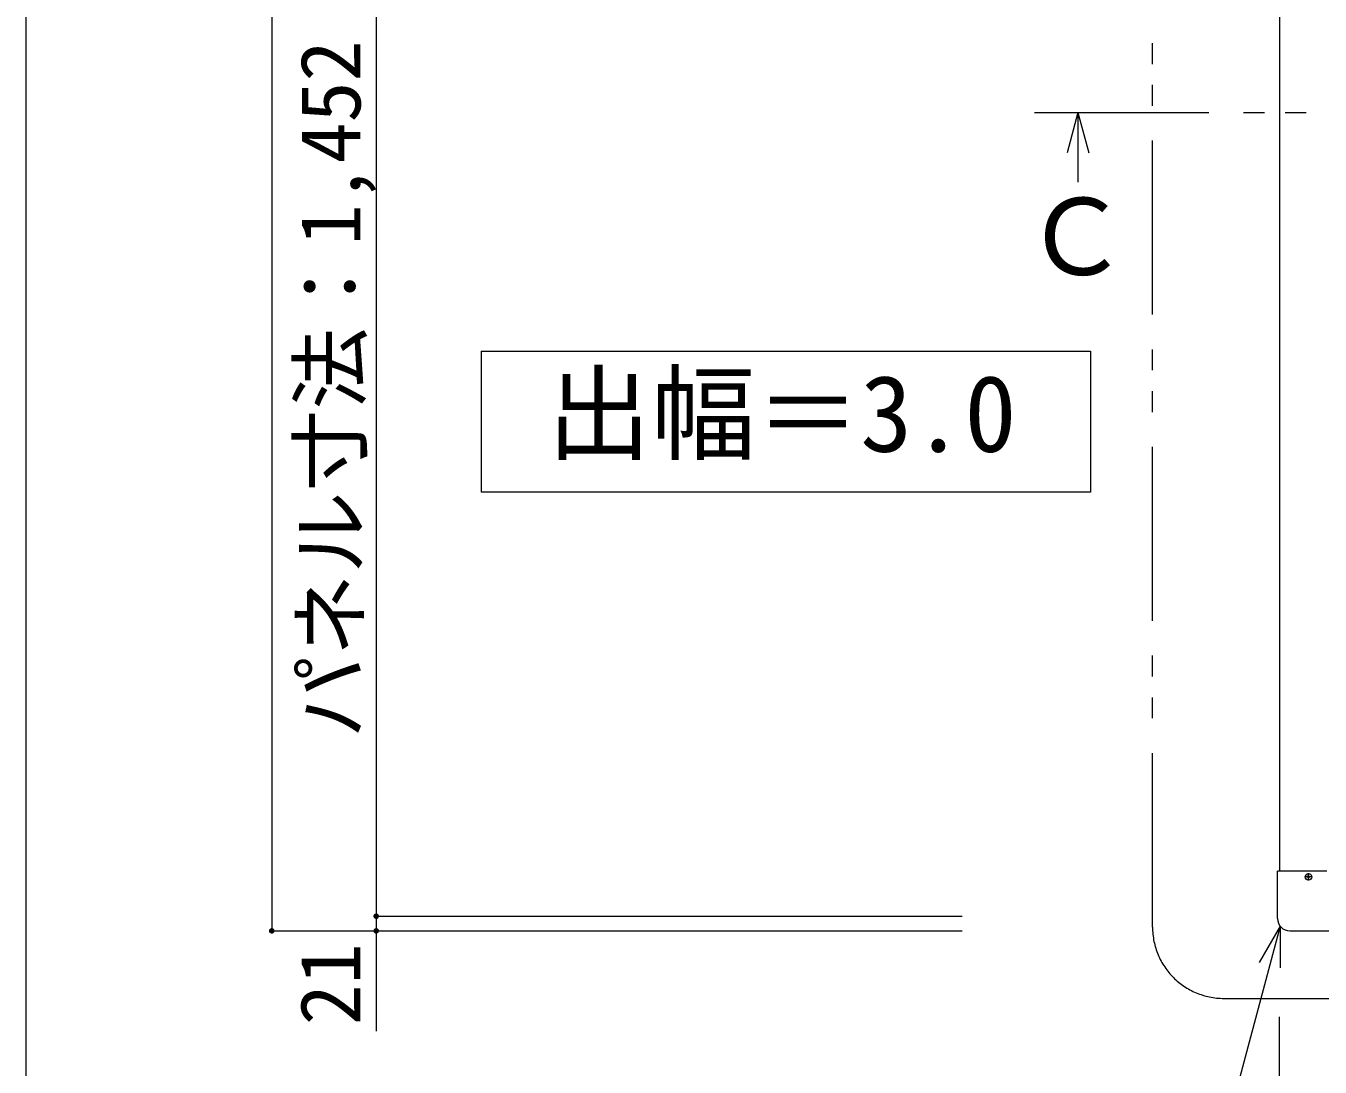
# Model space of a CAD drawing. Units: millimetres, scale not verified. Extents: x -10000 to 10000, y -6924 to 6926.
# Drawn here: x -10000 to -8142, y 712 to 2208 of the extents above; entities that cross this region are included whole.
import ezdxf
from ezdxf.enums import TextEntityAlignment as Align

# ---------------------------------------------------------------- set-up
doc = ezdxf.new("R2010")
doc.units = ezdxf.units.MM
doc.header["$LTSCALE"] = 50
doc.linetypes.add('CHAIN1', pattern=[8, 5, -1, 1, -1])
doc.linetypes.add('DOUBLE_CHAIN1', pattern=[8.8, 5, -1, 0.6, -0.6, 0.6, -1])
for name, color, linetype, lineweight in [('0-0_8図面枠', 5, 'Continuous', 9), ('0-9_1-6', 2, 'Continuous', 9), ('0-A_1-8', 7, 'Continuous', 9), ('0-C_1-7', 7, 'Continuous', 9)]:
    doc.layers.add(name, color=color, linetype=linetype, lineweight=lineweight)
doc.styles.add('ＭＳ ゴシック', font='')
doc.styles.get('ＭＳ ゴシック').set_extended_font_data('MS Gothic')

msp = doc.modelspace()

# ---------------------------------------------------------------- linework, layer by layer
at = {"layer": '0-0_8図面枠'}
msp.add_lwpolyline([(-10000.48, -6924.05), (9999.52, -6924.05), (9999.52, 6925.95), (-10000.48, 6925.95)], close=True, dxfattribs=at)
at = {"layer": '0-9_1-6', "color": 5}
for p, q in [((-8200.31, 3887.16), (-8200.31, 993.41)), ((-8132.31, 993.41), (-8203.31, 993.41)), ((-8203.31, 925.41), (-8203.31, 993.41)), ((-8185.31, 907.41), (-8117.31, 907.41))]:
    msp.add_line(p, q, dxfattribs=at)
at = {"layer": '0-9_1-6'}
for p, q in [((-8159.31, 985.41), (-8160.96, 985.41)), ((-8159.31, 987.06), (-8159.31, 985.41)), ((-8158.31, 987.06), (-8159.31, 987.06)), ((-8158.31, 985.41), (-8158.31, 987.06)), ((-8158.31, 985.41), (-8156.66, 985.41)), ((-8156.66, 984.41), (-8156.66, 985.41)), ((-8159.31, 984.41), (-8159.31, 982.76)), ((-8158.31, 982.76), (-8159.31, 982.76)), ((-8156.66, 984.41), (-8158.31, 984.41)), ((-8158.31, 982.76), (-8158.31, 984.41))]:
    msp.add_line(p, q, dxfattribs=at)
at = {"layer": '0-9_1-6', "color": 3, "linetype": 'CHAIN1'}
for p, q in [((-8158.81, 979.68), (-8158.81, 990.14)), ((-8153.63, 984.91), (-8164, 984.91))]:
    msp.add_line(p, q, dxfattribs=at)
at = {"layer": '0-9_1-6'}
msp.add_lwpolyline([(-8159.31, 984.41), (-8160.96, 984.41), (-8160.96, 985.41)], dxfattribs=at)
msp.add_circle((-8158.81, 984.91), 4.7, dxfattribs=at)
at = {"layer": '0-9_1-6', "color": 5}
msp.add_arc((-8185.31, 925.41), 18, 180, 270, dxfattribs=at)
at = {"layer": '0-A_1-8', "color": 3, "linetype": 'DOUBLE_CHAIN1'}
for p, q in [((-8382.65, 912.91), (-8382.65, 4846.83)), ((-8551.95, 2083.03), (-5887.42, 2083.03)), ((-8280.15, 810.41), (-7805.92, 810.41))]:
    msp.add_line(p, q, dxfattribs=at)
at = {"layer": '0-A_1-8'}
for p, q in [((-8489.82, 2083.03), (-8505.35, 2025.08)), ((-8489.82, 2083.03), (-8489.82, 1983.03)), ((-8489.82, 2083.03), (-8474.29, 2025.08)), ((-9346.72, 1740.14), (-8471.72, 1740.14)), ((-9346.72, 1740.14), (-9346.72, 1538))]:
    msp.add_line(p, q, dxfattribs=at)
at = {"layer": '0-A_1-8', "color": 3}
for q in [(-8302.46, 529.37), (-8229.36, 862.2), (-8199.36, 854.16)]:
    msp.add_line((-8199.36, 914.16), q, dxfattribs=at)
at = {"layer": '0-A_1-8'}
msp.add_lwpolyline([(-8471.72, 1740.14), (-8471.72, 1538), (-9346.72, 1538)], dxfattribs=at)
at = {"layer": '0-A_1-8', "color": 3, "linetype": 'DOUBLE_CHAIN1'}
msp.add_arc((-8280.15, 912.91), 102.5, 180, 270, dxfattribs=at)
at = {"layer": '0-C_1-7', "color": 3}
for p, q in [((-9647.43, 3907.41), (-9647.43, 907.45)), ((-9497.43, 2380.41), (-9497.43, 928.45)), ((-9497.43, 928.45), (-8655.98, 928.45)), ((-9497.43, 928.45), (-9497.43, 907.45)), ((-9497.43, 907.45), (-8655.98, 907.45)), ((-9497.43, 907.45), (-9497.43, 763.24)), ((-8200.31, -42.55), (-8200.31, 783.85))]:
    msp.add_line(p, q, dxfattribs=at)
msp.add_lwpolyline([(-9647.43, 907.45), (-9645.67, 907.45), (-8655.98, 907.45)], dxfattribs=at)
at = {"layer": '0-C_1-7'}
for points in [[(-9501.23, 929.69), (-9501.43, 928.45), (-9501.36, 929.2)], [(-9501.23, 929.69), (-9497.43, 928.45), (-9501.43, 928.45)], [(-9501.05, 930.16), (-9497.43, 928.45), (-9501.23, 929.69)], [(-9500.81, 930.6), (-9497.43, 928.45), (-9501.05, 930.16)], [(-9500.51, 931), (-9497.43, 928.45), (-9500.81, 930.6)], [(-9500.17, 931.37), (-9497.43, 928.45), (-9500.51, 931)], [(-9499.78, 931.69), (-9497.43, 928.45), (-9500.17, 931.37)], [(-9499.36, 931.96), (-9497.43, 928.45), (-9499.78, 931.69)], [(-9498.9, 932.17), (-9497.43, 928.45), (-9499.36, 931.96)], [(-9498.42, 932.33), (-9497.43, 928.45), (-9498.9, 932.17)], [(-9497.93, 932.42), (-9497.43, 928.45), (-9498.42, 932.33)], [(-9497.43, 932.45), (-9497.43, 928.45), (-9497.93, 932.42)], [(-9497.18, 932.45), (-9497.43, 928.45), (-9497.43, 932.45)], [(-9496.68, 932.38), (-9497.43, 928.45), (-9497.18, 932.45)], [(-9496.68, 932.38), (-9493.43, 928.45), (-9497.43, 928.45)], [(-9496.19, 932.26), (-9493.43, 928.45), (-9496.68, 932.38)], [(-9495.73, 932.07), (-9493.43, 928.45), (-9496.19, 932.26)], [(-9495.29, 931.83), (-9493.43, 928.45), (-9495.73, 932.07)], [(-9494.88, 931.54), (-9493.43, 928.45), (-9495.29, 931.83)], [(-9494.51, 931.19), (-9493.43, 928.45), (-9494.88, 931.54)], [(-9494.19, 930.81), (-9493.43, 928.45), (-9494.51, 931.19)], [(-9493.92, 930.38), (-9493.43, 928.45), (-9494.19, 930.81)], [(-9493.71, 929.93), (-9493.43, 928.45), (-9493.92, 930.38)], [(-9493.56, 929.45), (-9493.43, 928.45), (-9493.71, 929.93)], [(-9493.46, 928.96), (-9493.43, 928.45), (-9493.56, 929.45)], [(-9649.78, 910.69), (-9647.43, 907.45), (-9650.17, 910.37)], [(-9649.36, 910.96), (-9647.43, 907.45), (-9649.78, 910.69)], [(-9648.9, 911.17), (-9647.43, 907.45), (-9649.36, 910.96)], [(-9648.42, 911.33), (-9647.43, 907.45), (-9648.9, 911.17)], [(-9647.93, 911.42), (-9647.43, 907.45), (-9648.42, 911.33)], [(-9647.43, 911.45), (-9647.43, 907.45), (-9647.93, 911.42)], [(-9647.18, 911.45), (-9647.43, 907.45), (-9647.43, 911.45)], [(-9646.68, 911.38), (-9647.43, 907.45), (-9647.18, 911.45)], [(-9646.68, 911.38), (-9643.43, 907.45), (-9647.43, 907.45)], [(-9646.19, 911.26), (-9643.43, 907.45), (-9646.68, 911.38)], [(-9645.73, 911.07), (-9643.43, 907.45), (-9646.19, 911.26)], [(-9645.29, 910.83), (-9643.43, 907.45), (-9645.73, 911.07)], [(-9644.88, 910.54), (-9643.43, 907.45), (-9645.29, 910.83)], [(-9501.36, 929.2), (-9501.43, 928.45), (-9501.42, 928.71)], [(-9497.43, 928.45), (-9501.4, 927.95), (-9501.43, 928.45)], [(-9497.43, 928.45), (-9501.3, 927.46), (-9501.4, 927.95)], [(-9497.43, 928.45), (-9501.15, 926.98), (-9501.3, 927.46)], [(-9497.43, 928.45), (-9500.93, 926.53), (-9501.15, 926.98)], [(-9497.43, 928.45), (-9500.67, 926.1), (-9500.93, 926.53)], [(-9497.43, 928.45), (-9500.35, 925.72), (-9500.67, 926.1)], [(-9497.43, 928.45), (-9499.98, 925.37), (-9500.35, 925.72)], [(-9499.78, 910.69), (-9497.43, 907.45), (-9500.17, 910.37)], [(-9497.43, 928.45), (-9499.57, 925.08), (-9499.98, 925.37)], [(-9499.36, 910.96), (-9497.43, 907.45), (-9499.78, 910.69)], [(-9497.43, 928.45), (-9499.13, 924.83), (-9499.57, 925.08)], [(-9498.9, 911.17), (-9497.43, 907.45), (-9499.36, 910.96)], [(-9497.43, 928.45), (-9498.67, 924.65), (-9499.13, 924.83)], [(-9498.42, 911.33), (-9497.43, 907.45), (-9498.9, 911.17)], [(-9497.43, 928.45), (-9498.18, 924.52), (-9498.67, 924.65)], [(-9497.93, 911.42), (-9497.43, 907.45), (-9498.42, 911.33)], [(-9497.43, 928.45), (-9497.68, 924.46), (-9498.18, 924.52)], [(-9497.43, 911.45), (-9497.43, 907.45), (-9497.93, 911.42)], [(-9497.43, 924.45), (-9497.68, 924.46), (-9497.43, 928.45)], [(-9493.43, 928.45), (-9497.43, 924.45), (-9497.43, 928.45)], [(-9493.43, 928.45), (-9496.93, 924.49), (-9497.43, 924.45)], [(-9497.18, 911.45), (-9497.43, 907.45), (-9497.43, 911.45)], [(-9496.68, 911.38), (-9497.43, 907.45), (-9497.18, 911.45)], [(-9496.68, 911.38), (-9493.43, 907.45), (-9497.43, 907.45)], [(-9493.43, 928.45), (-9496.43, 924.58), (-9496.93, 924.49)], [(-9496.19, 911.26), (-9493.43, 907.45), (-9496.68, 911.38)], [(-9493.43, 928.45), (-9495.96, 924.74), (-9496.43, 924.58)], [(-9495.73, 911.07), (-9493.43, 907.45), (-9496.19, 911.26)], [(-9493.43, 928.45), (-9495.5, 924.95), (-9495.96, 924.74)], [(-9495.29, 910.83), (-9493.43, 907.45), (-9495.73, 911.07)], [(-9493.43, 928.45), (-9495.08, 925.22), (-9495.5, 924.95)], [(-9494.88, 910.54), (-9493.43, 907.45), (-9495.29, 910.83)], [(-9493.43, 928.45), (-9494.69, 925.54), (-9495.08, 925.22)], [(-9493.43, 928.45), (-9494.35, 925.9), (-9494.69, 925.54)], [(-9493.43, 928.45), (-9494.05, 926.31), (-9494.35, 925.9)], [(-9493.43, 928.45), (-9493.81, 926.75), (-9494.05, 926.31)], [(-9493.43, 928.45), (-9493.63, 927.22), (-9493.81, 926.75)], [(-9493.43, 928.45), (-9493.5, 927.7), (-9493.63, 927.22)], [(-9493.44, 928.2), (-9493.5, 927.7), (-9493.43, 928.45)], [(-9651.36, 908.2), (-9651.43, 907.45), (-9651.42, 907.71)], [(-9651.36, 908.2), (-9647.43, 907.45), (-9651.43, 907.45)], [(-9647.43, 907.45), (-9651.4, 906.95), (-9651.43, 907.45)], [(-9647.43, 907.45), (-9651.3, 906.46), (-9651.4, 906.95)], [(-9651.23, 908.69), (-9647.43, 907.45), (-9651.36, 908.2)], [(-9647.43, 907.45), (-9651.15, 905.98), (-9651.3, 906.46)], [(-9651.05, 909.16), (-9647.43, 907.45), (-9651.23, 908.69)], [(-9647.43, 907.45), (-9650.93, 905.53), (-9651.15, 905.98)], [(-9650.81, 909.6), (-9647.43, 907.45), (-9651.05, 909.16)], [(-9647.43, 907.45), (-9650.67, 905.1), (-9650.93, 905.53)], [(-9650.51, 910), (-9647.43, 907.45), (-9650.81, 909.6)], [(-9647.43, 907.45), (-9650.35, 904.72), (-9650.67, 905.1)], [(-9650.17, 910.37), (-9647.43, 907.45), (-9650.51, 910)], [(-9647.43, 907.45), (-9649.98, 904.37), (-9650.35, 904.72)], [(-9647.43, 907.45), (-9649.57, 904.08), (-9649.98, 904.37)], [(-9647.43, 907.45), (-9649.13, 903.83), (-9649.57, 904.08)], [(-9647.43, 907.45), (-9648.67, 903.65), (-9649.13, 903.83)], [(-9647.43, 907.45), (-9648.18, 903.52), (-9648.67, 903.65)], [(-9647.43, 907.45), (-9647.68, 903.46), (-9648.18, 903.52)], [(-9647.43, 903.45), (-9647.68, 903.46), (-9647.43, 907.45)], [(-9643.43, 907.45), (-9647.43, 903.45), (-9647.43, 907.45)], [(-9643.43, 907.45), (-9646.93, 903.49), (-9647.43, 903.45)], [(-9643.43, 907.45), (-9646.43, 903.58), (-9646.93, 903.49)], [(-9643.43, 907.45), (-9645.96, 903.74), (-9646.43, 903.58)], [(-9643.43, 907.45), (-9645.5, 903.95), (-9645.96, 903.74)], [(-9643.43, 907.45), (-9645.08, 904.22), (-9645.5, 903.95)], [(-9643.43, 907.45), (-9644.69, 904.54), (-9645.08, 904.22)], [(-9644.51, 910.19), (-9643.43, 907.45), (-9644.88, 910.54)], [(-9643.43, 907.45), (-9644.35, 904.9), (-9644.69, 904.54)], [(-9644.19, 909.81), (-9643.43, 907.45), (-9644.51, 910.19)], [(-9643.43, 907.45), (-9644.05, 905.31), (-9644.35, 904.9)], [(-9643.92, 909.38), (-9643.43, 907.45), (-9644.19, 909.81)], [(-9643.43, 907.45), (-9643.81, 905.75), (-9644.05, 905.31)], [(-9643.71, 908.93), (-9643.43, 907.45), (-9643.92, 909.38)], [(-9643.43, 907.45), (-9643.63, 906.22), (-9643.81, 905.75)], [(-9643.56, 908.45), (-9643.43, 907.45), (-9643.71, 908.93)], [(-9643.43, 907.45), (-9643.5, 906.7), (-9643.63, 906.22)], [(-9643.46, 907.96), (-9643.43, 907.45), (-9643.56, 908.45)], [(-9643.43, 907.45), (-9643.44, 907.2), (-9643.5, 906.7)], [(-9501.23, 908.69), (-9501.43, 907.45), (-9501.36, 908.2)], [(-9501.23, 908.69), (-9497.43, 907.45), (-9501.43, 907.45)], [(-9501.36, 908.2), (-9501.43, 907.45), (-9501.42, 907.71)], [(-9497.43, 907.45), (-9501.4, 906.95), (-9501.43, 907.45)], [(-9497.43, 907.45), (-9501.3, 906.46), (-9501.4, 906.95)], [(-9497.43, 907.45), (-9501.15, 905.98), (-9501.3, 906.46)], [(-9501.05, 909.16), (-9497.43, 907.45), (-9501.23, 908.69)], [(-9497.43, 907.45), (-9500.93, 905.53), (-9501.15, 905.98)], [(-9500.81, 909.6), (-9497.43, 907.45), (-9501.05, 909.16)], [(-9497.43, 907.45), (-9500.67, 905.1), (-9500.93, 905.53)], [(-9500.51, 910), (-9497.43, 907.45), (-9500.81, 909.6)], [(-9497.43, 907.45), (-9500.35, 904.72), (-9500.67, 905.1)], [(-9500.17, 910.37), (-9497.43, 907.45), (-9500.51, 910)], [(-9497.43, 907.45), (-9499.98, 904.37), (-9500.35, 904.72)], [(-9497.43, 907.45), (-9499.57, 904.08), (-9499.98, 904.37)], [(-9497.43, 907.45), (-9499.13, 903.83), (-9499.57, 904.08)], [(-9497.43, 907.45), (-9498.67, 903.65), (-9499.13, 903.83)], [(-9497.43, 907.45), (-9498.18, 903.52), (-9498.67, 903.65)], [(-9497.43, 907.45), (-9497.68, 903.46), (-9498.18, 903.52)], [(-9497.43, 903.45), (-9497.68, 903.46), (-9497.43, 907.45)], [(-9493.43, 907.45), (-9497.43, 903.45), (-9497.43, 907.45)], [(-9493.43, 907.45), (-9496.93, 903.49), (-9497.43, 903.45)], [(-9493.43, 907.45), (-9496.43, 903.58), (-9496.93, 903.49)], [(-9493.43, 907.45), (-9495.96, 903.74), (-9496.43, 903.58)], [(-9493.43, 907.45), (-9495.5, 903.95), (-9495.96, 903.74)], [(-9493.43, 907.45), (-9495.08, 904.22), (-9495.5, 903.95)], [(-9493.43, 907.45), (-9494.69, 904.54), (-9495.08, 904.22)], [(-9494.51, 910.19), (-9493.43, 907.45), (-9494.88, 910.54)], [(-9493.43, 907.45), (-9494.35, 904.9), (-9494.69, 904.54)], [(-9494.19, 909.81), (-9493.43, 907.45), (-9494.51, 910.19)], [(-9493.43, 907.45), (-9494.05, 905.31), (-9494.35, 904.9)], [(-9493.92, 909.38), (-9493.43, 907.45), (-9494.19, 909.81)], [(-9493.43, 907.45), (-9493.81, 905.75), (-9494.05, 905.31)], [(-9493.71, 908.93), (-9493.43, 907.45), (-9493.92, 909.38)], [(-9493.43, 907.45), (-9493.63, 906.22), (-9493.81, 905.75)], [(-9493.56, 908.45), (-9493.43, 907.45), (-9493.71, 908.93)], [(-9493.43, 907.45), (-9493.5, 906.7), (-9493.63, 906.22)], [(-9493.46, 907.96), (-9493.43, 907.45), (-9493.56, 908.45)], [(-9493.44, 907.2), (-9493.5, 906.7), (-9493.43, 907.45)]]:
    msp.add_solid(points, dxfattribs=at)

# ---------------------------------------------------------------- texts
at = {"layer": '0-A_1-8', "color": 4, "style": 'ＭＳ ゴシック'}
for s, height, p in [('Ｃ', 110.7, (-8567.89, 1816.68)), ('出幅＝3.0', 110, (-9252.56, 1562.81))]:
    msp.add_text(s, height=height, dxfattribs=at).set_placement(p, align=Align.BOTTOM_LEFT)
at = {"layer": '0-C_1-7', "color": 4, "style": 'ＭＳ ゴシック'}
for s, p in [('パネル寸法：1,452', (-9494.06, 1184.43)), ('21', (-9494.44, 771.84))]:
    msp.add_text(s, height=86.51, rotation=90, dxfattribs=at).set_placement(p, align=Align.BOTTOM_LEFT)

doc.saveas('drawing.dxf')
